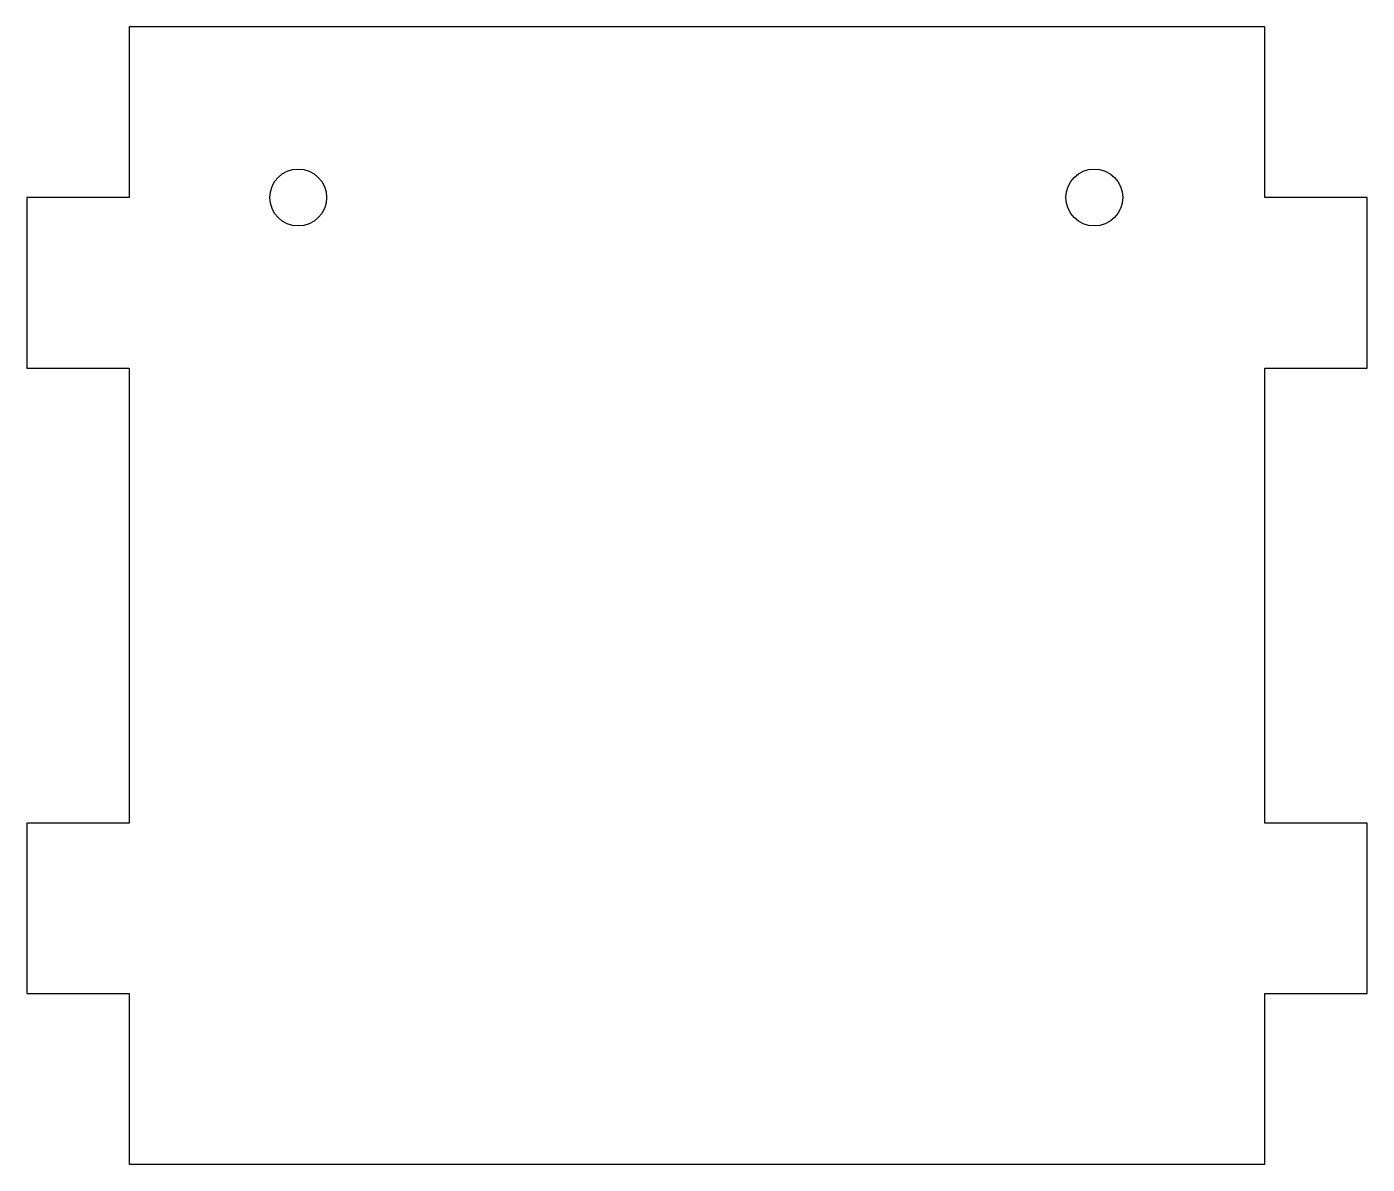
# Model space of a CAD drawing. Header units: millimetres. Extents: x -59 to 59, y 115 to 215.
import ezdxf

# ---------------------------------------------------------------- set-up
doc = ezdxf.new("R2010")
doc.units = ezdxf.units.MM
doc.layers.add('Layer_spacer', color=70, linetype='Continuous')

msp = doc.modelspace()

# ---------------------------------------------------------------- linework, layer by layer
at = {"layer": 'Layer_spacer'}
msp.add_lwpolyline([(59, 185), (59, 200), (50, 200), (50, 215.01), (-49.87, 215.01), (-49.87, 200), (-58.87, 200), (-58.87, 185), (-49.87, 185), (-49.87, 145), (-58.87, 145), (-58.87, 130), (-49.87, 130), (-49.87, 115), (50, 115), (50, 130), (59, 130), (59, 145), (50, 145), (50, 185)], close=True, dxfattribs=at)
for centre in [(-35, 200), (35, 200)]:
    msp.add_circle(centre, 2.5, dxfattribs=at)

doc.saveas('drawing.dxf')
